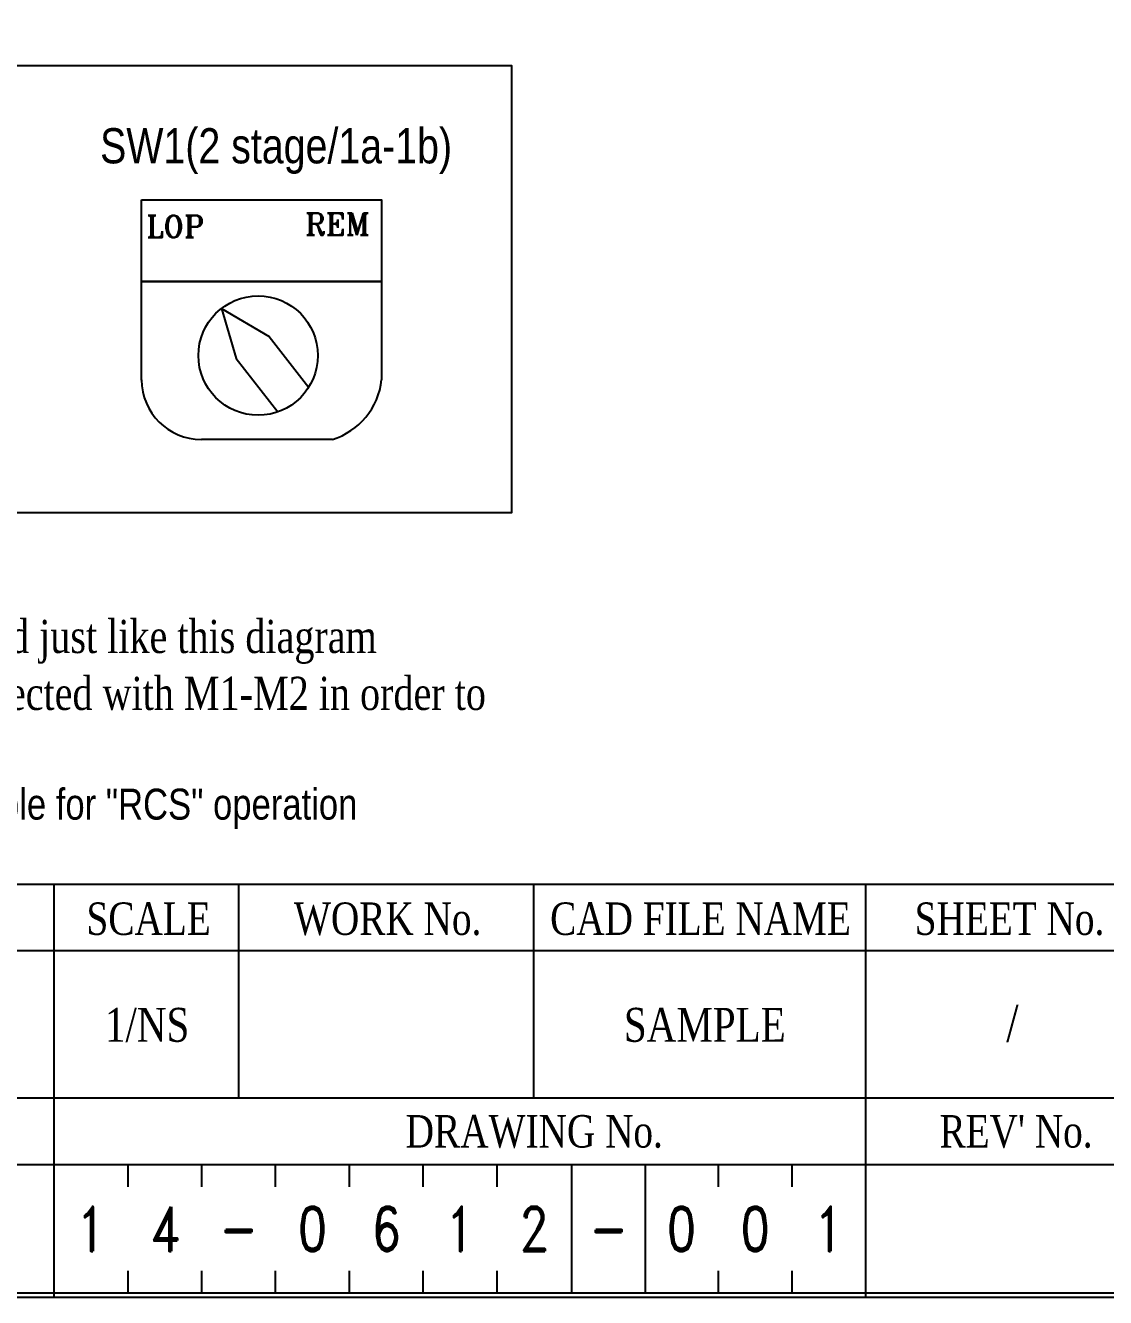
# Model space of a CAD drawing. Header units: millimetres. Extents: x 107 to 2900, y 85 to 3996.
# Drawn here: x 765.5 to 923.6, y 1945.9 to 2132.1 of the extents above; entities that cross this region are included whole.
import ezdxf
from ezdxf.enums import TextEntityAlignment as Align
from ezdxf.lldxf.tags import DXFTag

# ---------------------------------------------------------------- set-up
doc = ezdxf.new("R2010")
doc.units = ezdxf.units.MM
doc.layers.add('40', color=4, linetype='Continuous')
doc.layers.add('70', color=7, linetype='Continuous')
doc.styles.add('SD', font='ROMAND.shx', dxfattribs={"width": 0.8})
doc.styles.add('SS', font='batang.ttc', dxfattribs={"width": 0.8})
doc.styles.add('STYLE2', font='romant.shx')
doc.styles.add('굴림체', font='arial.ttf')
tags = doc.linetypes.add('HIDDEN', pattern=[0.375, 0.25, -0.125]).pattern_tags.tags
tags[6:7] = [DXFTag(74, 4), DXFTag(75, 0), DXFTag(340, '0'), DXFTag(46, 1.0), DXFTag(50, 0.0), DXFTag(44, 0.0), DXFTag(45, 0.0)]
tags[4:5] = [DXFTag(74, 4), DXFTag(75, 0), DXFTag(340, '0'), DXFTag(46, 1.0), DXFTag(50, 0.0), DXFTag(44, 0.0), DXFTag(45, 0.0)]

msp = doc.modelspace()

# ---------------------------------------------------------------- linework, layer by layer
for p, q in [((782.484, 2094.622), (817.622, 2094.622)), ((782.484, 2080.15), (782.484, 2094.622)), ((817.622, 2094.622), (817.622, 2080.213)), ((794.19, 2090.669), (796.328, 2083.338)), ((794.19, 2090.669), (801.178, 2086.535)), ((801.178, 2086.535), (806.945, 2079.109)), ((796.328, 2083.338), (802.408, 2075.508)), ((810.408, 2071.474), (791.236, 2071.474))]:
    msp.add_line(p, q)
at = {"color": 3}
msp.add_lwpolyline([(654.239, 2126.198), (836.653, 2126.198), (836.653, 2060.747), (654.239, 2060.747)], close=True, dxfattribs=at)
msp.add_lwpolyline([(782.484, 2106.562), (817.622, 2106.562), (817.622, 2094.622), (782.484, 2094.622)], close=True)
msp.add_circle((799.55, 2083.766), 8.739)
for centre, radius, start, end in [((791.236, 2080.213), 8.739, 180, 270), ((807.354, 2081.342), 10.33, 287.19657, 353.72424)]:
    msp.add_arc(centre, radius, start, end)
at = {"layer": '40', "color": 7}
for p, q in [((769.707, 1945.91), (769.707, 2006.39)), ((796.707, 1975.07), (796.707, 2006.39)), ((839.907, 1975.07), (839.907, 2006.39)), ((888.507, 1975.07), (888.507, 2006.39)), ((931.707, 1996.67), (607.707, 1996.67)), ((931.275, 1975.07), (607.707, 1975.07)), ((888.507, 1945.91), (888.507, 1975.07)), ((931.275, 1965.35), (607.707, 1965.35)), ((780.507, 1962.11), (780.507, 1965.35)), ((791.307, 1962.11), (791.307, 1965.35)), ((802.107, 1962.11), (802.107, 1965.35)), ((812.907, 1962.11), (812.907, 1965.35)), ((823.707, 1962.11), (823.707, 1965.35)), ((834.539, 1962.11), (834.539, 1965.35)), ((866.907, 1962.11), (866.907, 1965.35)), ((877.707, 1962.11), (877.707, 1965.35)), ((780.507, 1946.558), (780.507, 1949.798)), ((791.307, 1946.558), (791.307, 1949.798)), ((802.107, 1946.558), (802.107, 1949.798)), ((812.907, 1946.558), (812.907, 1949.798)), ((823.707, 1946.558), (823.707, 1949.798)), ((834.539, 1946.558), (834.539, 1949.798)), ((866.907, 1946.558), (866.907, 1949.798)), ((877.707, 1946.558), (877.707, 1949.798))]:
    msp.add_line(p, q, dxfattribs=at)
at = {"layer": '40', "color": 7, "linetype": 'HIDDEN'}
for p, q in [((845.453, 1946.558), (845.453, 1965.35)), ((856.253, 1946.558), (856.253, 1965.35))]:
    msp.add_line(p, q, dxfattribs=at)
at = {"layer": '70', "color": 7}
msp.add_line((110.907, 2006.39), (931.707, 2006.39), dxfattribs=at)
for points in [[(931.707, 1945.91), (110.907, 1945.91), (110.907, 2529.11), (931.707, 2529.11)], [(931.059, 1946.558), (111.555, 1946.558), (111.555, 2528.462), (931.059, 2528.462)]]:
    msp.add_lwpolyline(points, close=True, dxfattribs=at)

# ---------------------------------------------------------------- texts
at = {"color": 0, "width": 0.8}
for s, height, style, p in [('SW1(2 stage/1a-1b)', 5.1516, '굴림체', (776.416, 2111.886)), ('1.The installing position for DSP is strongly required just like this diagram', 4.86, 'SS', (641.083, 2040.231)), ('2.b contact of  aux output of MCCB should be connected with M1-M2 in order to ', 4.86, 'SS', (641.083, 2031.902))]:
    msp.add_text(s, height=height, dxfattribs=dict(at, style=style)).set_placement(p)
at = {"color": 0, "style": 'STYLE2'}
for s, p in [('LOP', (783.184, 2101.051)), ('REM', (806.416, 2101.368))]:
    msp.add_text(s, height=3.211, dxfattribs=at).set_placement(p)
at = {"color": 1, "style": '굴림체', "width": 0.8}
msp.add_text('3.Instant turn-over function("tover" mode) is not available for "RCS" operation', height=4.53341, dxfattribs=at).set_placement((641.029, 2015.849))
at = {"color": 7, "linetype": 'Continuous', "style": 'SD', "width": 0.8}
for s, p in [('1', (775.107, 1955.954)), ('4', (785.907, 1955.954)), ('0', (807.507, 1955.954)), ('6', (818.307, 1955.954)), ('1', (829.107, 1955.954)), ('2', (839.939, 1955.954)), ('0', (861.507, 1955.954)), ('0', (872.307, 1955.954)), ('1', (883.107, 1955.954)), ('-', (796.707, 1955.954)), ('-', (850.853, 1955.954))]:
    msp.add_text(s, height=6.48, dxfattribs=at).set_placement(p, align=Align.MIDDLE)
at = {"layer": '40', "color": 7, "style": 'SS', "width": 0.8}
for s, height, p in [('SCALE', 4.752, (783.517, 1998.981)), ('WORK No.', 4.752, (818.501, 1998.981)), ('CAD FILE NAME', 4.752, (864.297, 1998.981)), ('SHEET No.', 4.752, (909.523, 1998.981)), ('1/NS', 4.968, (783.298, 1983.34)), ('SAMPLE', 4.968, (864.927, 1983.34)), ('/', 5.4, (909.949, 1983.34)), ('DRAWING No.', 4.752, (839.965, 1967.864)), ("REV' No.", 4.752, (910.477, 1967.864))]:
    msp.add_text(s, height=height, dxfattribs=at).set_placement(p, align=Align.CENTER)

doc.saveas('drawing.dxf')
